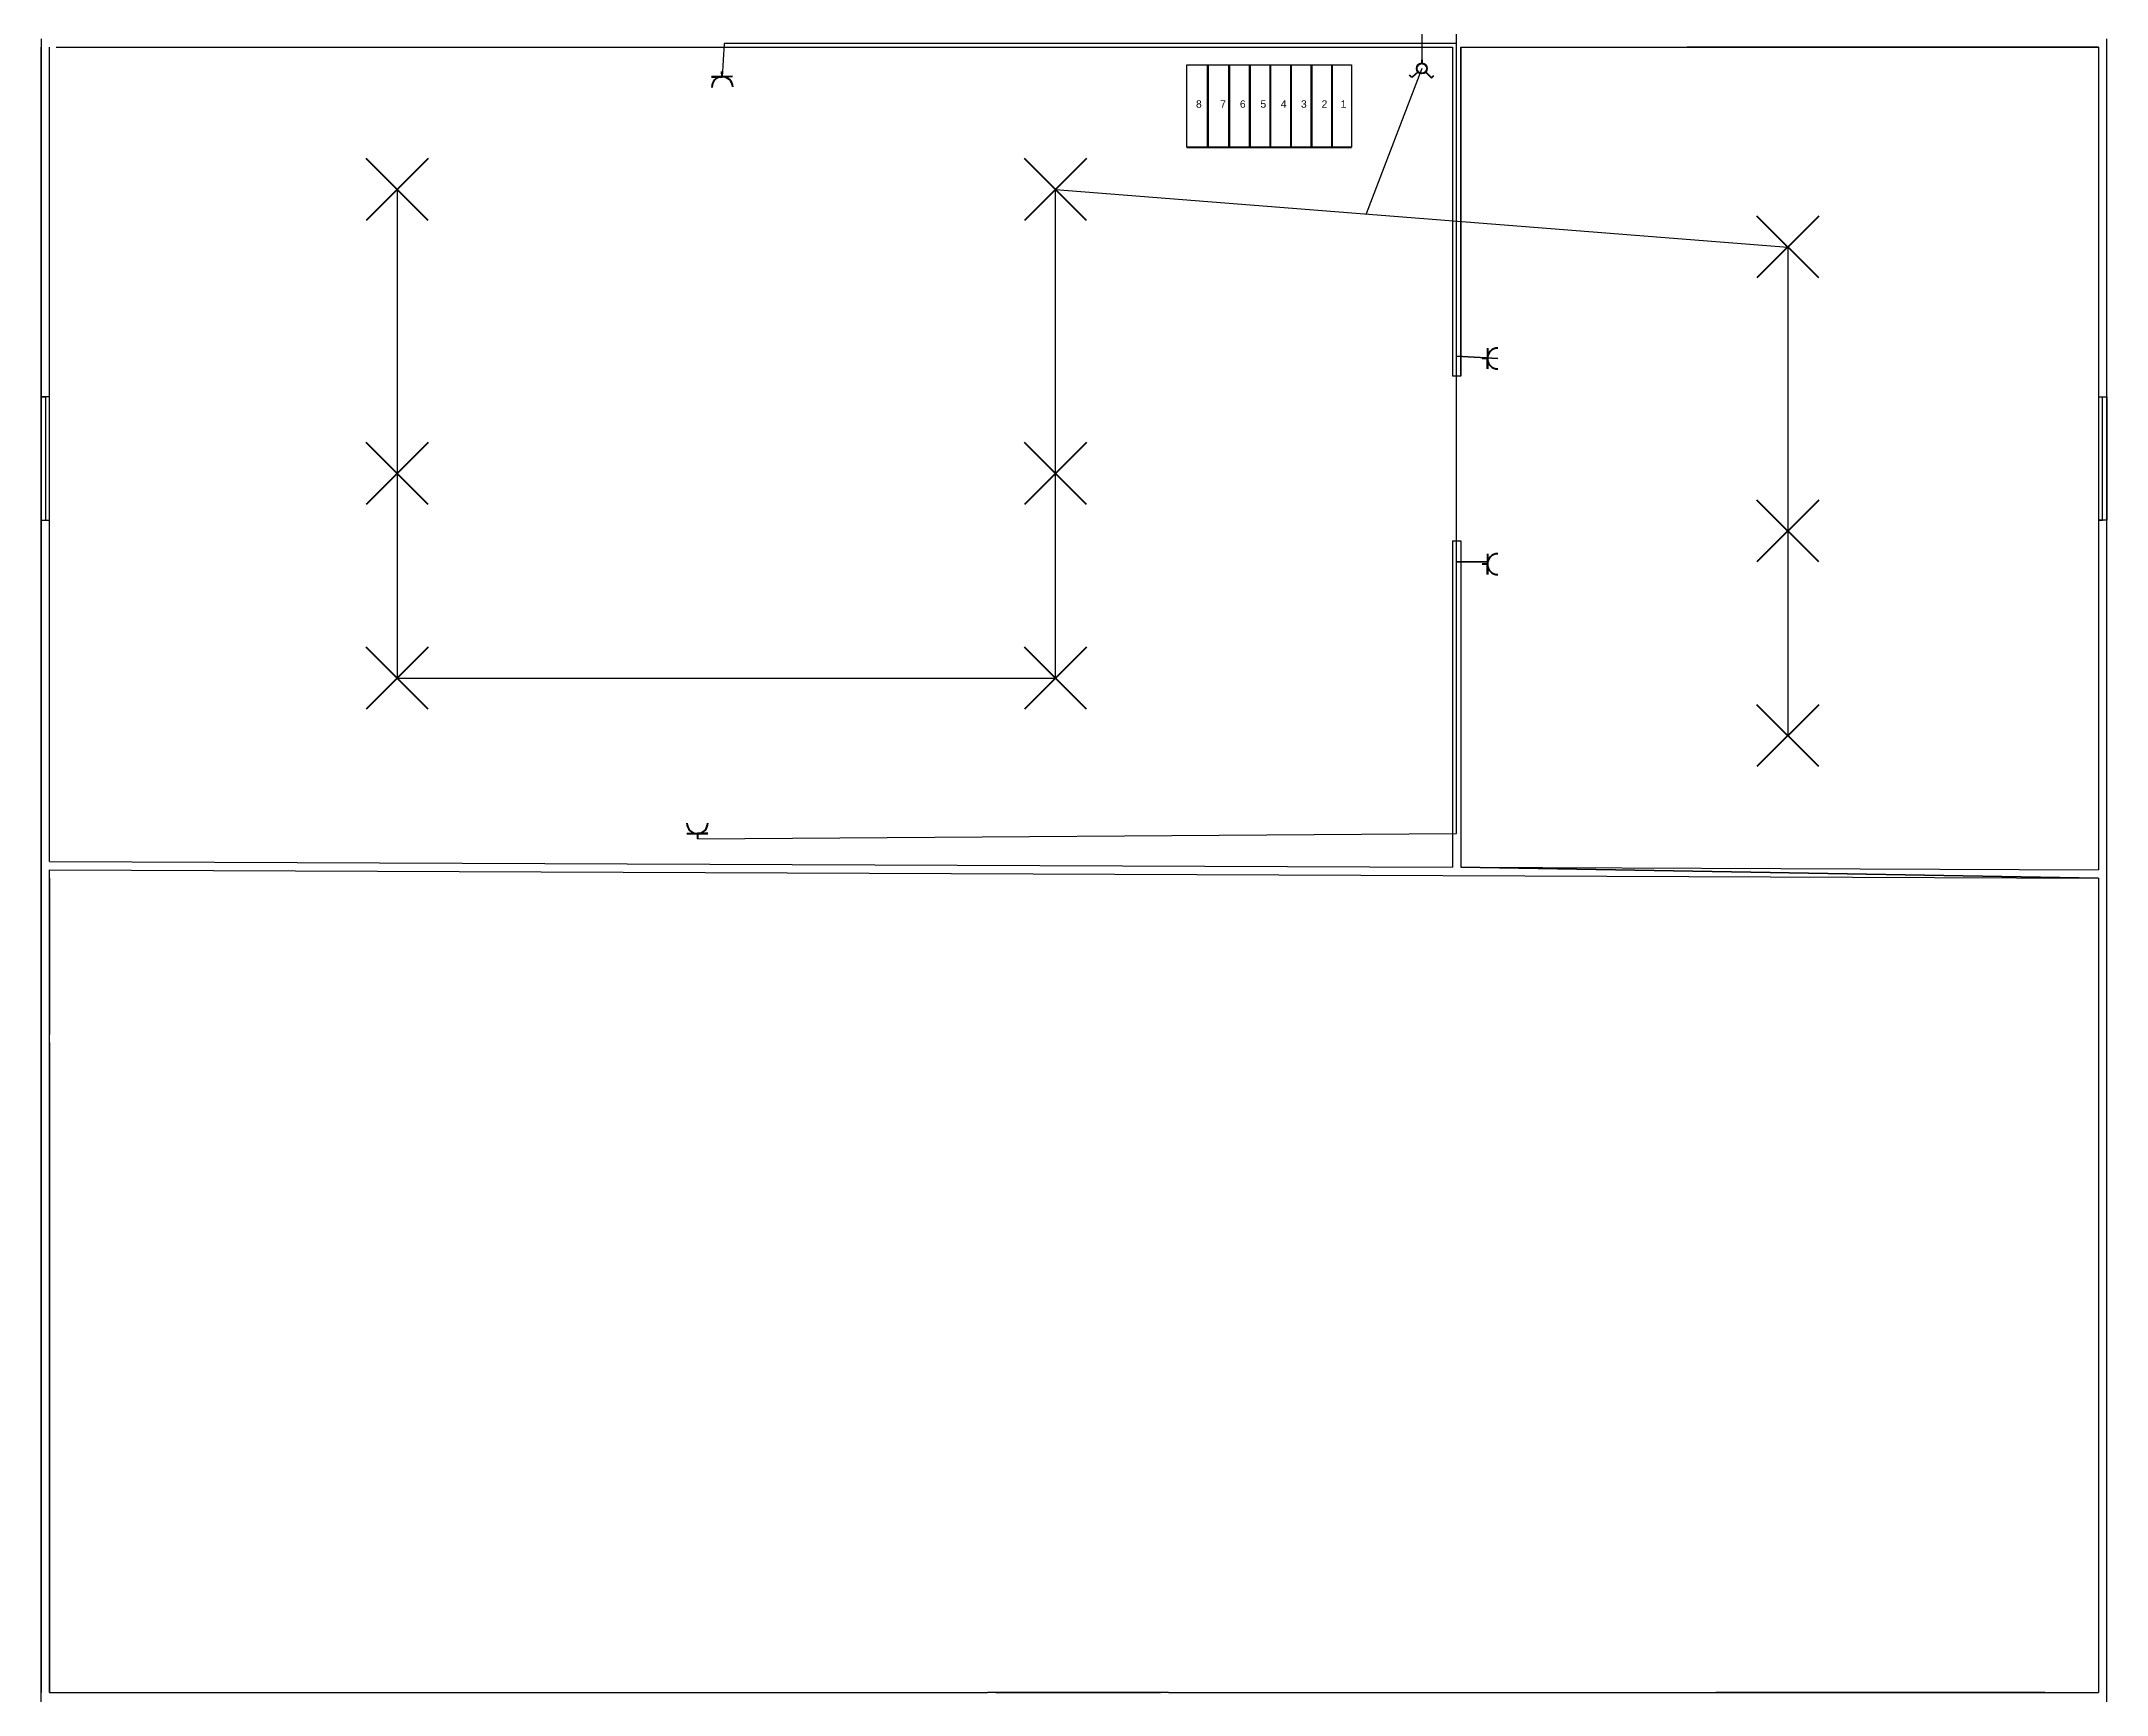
# Model space of a CAD drawing. Header units: millimetres. Extents: x 27207 to 63174, y 4783 to 28482.
# Drawn here: x 56080 to 58590, y 8253 to 10263 of the extents above; entities that cross this region are included whole.
import ezdxf

# ---------------------------------------------------------------- set-up
doc = ezdxf.new("R2010")
doc.units = ezdxf.units.MM
doc.header["$LTSCALE"] = 20
doc.layers.add('linye', color=200, linetype='Continuous')
doc.layers.add('semboller-tablosu', color=3, linetype='Continuous', lineweight=70)
doc.styles.add('Arial_3', font='Arial Unicode MS.ttf', dxfattribs={"height": 3})

msp = doc.modelspace()

# ---------------------------------------------------------------- linework, layer by layer
for p, q in [((56080, 10265.885), (56080, 9255.885)), ((56080, 6255.885), (56080, 10255.885)), ((56090.04, 9265.885), (56090, 10255.885)), ((56098, 10255.885), (57795, 10255.885)), ((57795, 10255.885), (57795, 9855.885)), ((57804.941, 9855.885), (57805, 10255.885)), ((57805, 10255.885), (58080, 10255.885)), ((57805, 10255.885), (58080, 10255.885)), ((57805, 10255.885), (57805, 9855.885)), ((58080, 10255.885), (58580, 10255.885)), ((58580, 10255.885), (58080, 10255.885)), ((58580, 10255.885), (58580, 9255.885)), ((58580, 10255.885), (58580, 9830.885)), ((58590, 7995.885), (58590, 10265.885)), ((57472.323, 10134.362), (57472.323, 10234.362)), ((57472.323, 10234.362), (57672.323, 10234.362)), ((57497.323, 10134.362), (57497.323, 10234.362)), ((57498.323, 10134.362), (57498.323, 10234.362)), ((57503.847, 10234.362), (57542.336, 10234.362)), ((57523.323, 10134.362), (57523.323, 10234.362)), ((57524.323, 10134.362), (57524.323, 10234.362)), ((57548.323, 10134.362), (57548.323, 10234.362)), ((57549.323, 10134.362), (57549.323, 10234.362)), ((57573.323, 10134.362), (57573.323, 10234.362)), ((57574.323, 10134.362), (57574.323, 10234.362)), ((57594.718, 10234.362), (57650.045, 10234.362)), ((57598.323, 10134.362), (57598.323, 10234.362)), ((57599.323, 10134.362), (57599.323, 10234.362)), ((57623.323, 10134.362), (57623.323, 10234.362)), ((57624.323, 10134.362), (57624.323, 10234.362)), ((57648.323, 10134.362), (57648.323, 10234.362)), ((57649.323, 10134.362), (57649.323, 10234.362)), ((57672.323, 10234.362), (57672.323, 10134.362)), ((57672.323, 10203.575), (57672.323, 10158.475)), ((57672.323, 10134.362), (57472.323, 10134.362)), ((57672.323, 10133.362), (57472.323, 10133.362)), ((57805, 9855.885), (57795, 9855.885)), ((56080, 9680.885), (56080, 9830.885)), ((56090, 9830.885), (56080, 9830.885)), ((56080, 9830.885), (56085, 9830.885)), ((56085, 9830.885), (56085, 9680.885)), ((56090, 9680.885), (56090, 9830.885)), ((58580, 9830.885), (58590, 9830.885)), ((58585, 9680.885), (58585, 9830.885)), ((58590, 9830.885), (58590, 9680.885)), ((56080, 9680.885), (56090, 9680.885)), ((58590, 9680.885), (58580, 9680.885)), ((58580, 9680.885), (58585, 9680.885)), ((57795, 9655.885), (57805, 9655.885)), ((57795, 9655.885), (57795, 9259.206)), ((57804.919, 9655.885), (57804.919, 9259.038)), ((56090.04, 9265.885), (57794.919, 9259.038)), ((56090.04, 9265.885), (56090.04, 9265.885)), ((56080, 9255.885), (56080, 8255.885)), ((56090, 9245.885), (56090, 9255.885)), ((56090, 9255.885), (58580, 9245.885)), ((56090, 9055.885), (56090, 9245.885)), ((56090, 9245.885), (56090, 9055.885)), ((58580, 9245.885), (57804.919, 9259.038)), ((57804.919, 9259.038), (58580, 9245.885)), ((57808.019, 9258.985), (58580.04, 9255.885)), ((58580, 9245.885), (58580, 9045.885)), ((56090, 9045.885), (56090, 9060)), ((56090, 8255.885), (56090, 9045.885)), ((56090, 9045.885), (56090, 8255.885)), ((58580, 9045.885), (58580, 8255.885)), ((56090, 8255.885), (57230, 8255.885)), ((56165, 8255.885), (56565, 8255.885)), ((57440, 8255.885), (57230, 8255.885)), ((57240, 8255.885), (57440, 8255.885)), ((57450, 8255.885), (57440, 8255.885)), ((57450, 8255.885), (58580, 8255.885)), ((58515, 8255.885), (58115, 8255.885))]:
    msp.add_line(p, q)
at = {"layer": 'linye'}
for p, q in [((57758.172, 10240.221), (57758.172, 10320)), ((57800, 10260), (57800, 10320)), ((56910, 10260), (56907.318, 10219.733)), ((57800, 10260), (56910, 10260)), ((57800, 9880), (57800, 10260)), ((57757.747, 10229.896), (57690.243, 10053.09)), ((56512.373, 10082.81), (56512.373, 9488.892)), ((57312.373, 9488.892), (57312.373, 10082.81)), ((57312.373, 10082.81), (58202.373, 10012.81)), ((58202.373, 10012.81), (58202.373, 9418.892)), ((57800, 9630), (57800, 9880)), ((57800, 9880), (57850, 9877.315)), ((57850, 9877.315), (57800, 9880)), ((57800, 9300), (57800, 9630)), ((57800, 9630), (57837.602, 9630)), ((57837.602, 9630), (57800, 9630)), ((56512.373, 9488.892), (57312.373, 9488.892)), ((56877.342, 9293.604), (57800, 9300))]:
    msp.add_line(p, q, dxfattribs=at)
at = {"layer": 'semboller-tablosu'}
for p, q in [((56920, 10220), (56894.636, 10219.465)), ((56894.636, 10219.465), (56907.318, 10219.733)), ((56907.318, 10219.733), (56907.184, 10226.074)), ((57745.585, 10218.695), (57742.785, 10221.736)), ((57753.186, 10225.696), (57745.585, 10218.695)), ((57758.002, 10236.091), (57758.172, 10240.221)), ((57762.177, 10225.558), (57769.561, 10218.329)), ((57769.561, 10218.329), (57772.453, 10221.282)), ((56550, 10045.184), (56474.747, 10120.437)), ((56550, 10120.437), (56474.747, 10045.184)), ((57350, 10045.184), (57274.747, 10120.437)), ((57350, 10120.437), (57274.747, 10045.184)), ((58240, 9975.184), (58164.747, 10050.437)), ((58240, 10050.437), (58164.747, 9975.184)), ((57837.315, 9890), (57837.315, 9864.63)), ((57837.315, 9877.315), (57830.972, 9877.315)), ((57837.315, 9864.63), (57837.315, 9877.315)), ((56550, 9700), (56474.747, 9775.253)), ((56550, 9775.253), (56474.747, 9700)), ((57350, 9700), (57274.747, 9775.253)), ((57350, 9775.253), (57274.747, 9700)), ((58240, 9630), (58164.747, 9705.253)), ((58240, 9705.253), (58164.747, 9630)), ((57837.315, 9640), (57837.315, 9614.63)), ((57837.315, 9627.315), (57830.972, 9627.315)), ((57837.315, 9614.63), (57837.315, 9627.315)), ((56550, 9451.265), (56474.747, 9526.518)), ((56550, 9526.518), (56474.747, 9451.265)), ((57350, 9451.265), (57274.747, 9526.518)), ((57350, 9526.518), (57274.747, 9451.265)), ((58240, 9381.265), (58164.747, 9456.518)), ((58240, 9456.518), (58164.747, 9381.265)), ((56864.63, 9299.894), (56890, 9300)), ((56890, 9300), (56877.315, 9299.947)), ((56877.315, 9299.947), (56877.342, 9293.604))]:
    msp.add_line(p, q, dxfattribs=at)
msp.add_circle((57757.747, 10229.896), 6.2, dxfattribs=at)
for centre, start, end in [((56907.585, 10207.05), 1.208187, 181.208187), ((57850, 9877.315), 90, 270), ((57850, 9627.315), 90, 270), ((56877.262, 9312.632), 180.239573, 0.239573)]:
    msp.add_arc(centre, 12.685, start, end, dxfattribs=at)

# ---------------------------------------------------------------- texts
at = {"char_height": 9, "attachment_point": 1, "style": 'Arial_3'}
for s, insert in [('8', (57483.242, 10191.09)), ('7', (57512.721, 10191.09)), ('6', (57536.602, 10191.09)), ('5', (57561.604, 10191.09)), ('4', (57586.232, 10191.09)), ('3', (57610.859, 10191.09)), ('2', (57635.861, 10191.09)), ('1', (57658.996, 10191.09))]:
    msp.add_mtext_dynamic_manual_height_columns(s, width=25, gutter_width=15, heights=[0], dxfattribs=dict(at, insert=insert))

doc.saveas('drawing.dxf')
